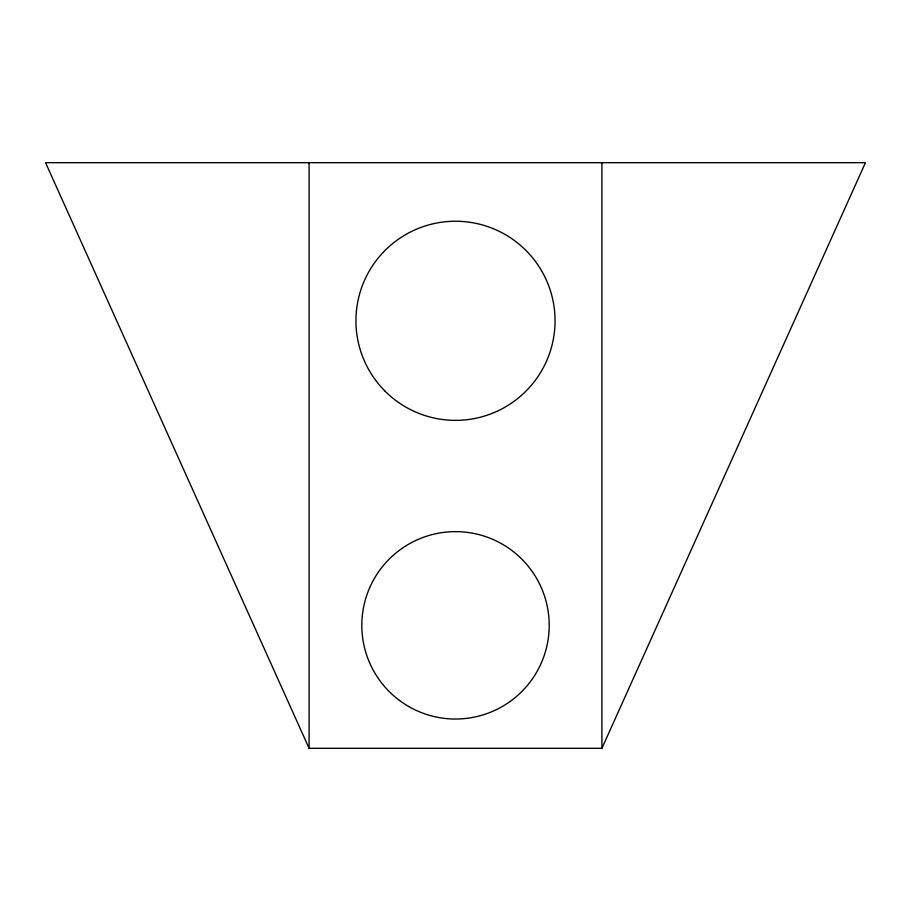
<?xml version="1.0" encoding="UTF-8"?>
<svg xmlns="http://www.w3.org/2000/svg" width="911" height="911" viewBox="0 0 911 911"><rect width="100%" height="100%" fill="white"/><g stroke="black" fill="none" stroke-linecap="round" stroke-linejoin="round"><path stroke-width="1.37" d="M601.909 748.318L865.45 162.682L45.55 162.682L309.091 748.318L601.909 748.318L601.909 162.682M309.091 162.682L309.091 748.318M385.102 391.206A99.561 99.561 0 0 0 551.667 346.567A99.561 99.561 0 0 0 429.73 224.63A99.561 99.561 0 0 0 385.102 391.206M408.652 706.48A93.708 93.708 0 0 0 549.208 625.333A93.708 93.708 0 0 0 408.652 544.186A93.708 93.708 0 0 0 408.652 706.48"/></g></svg>
